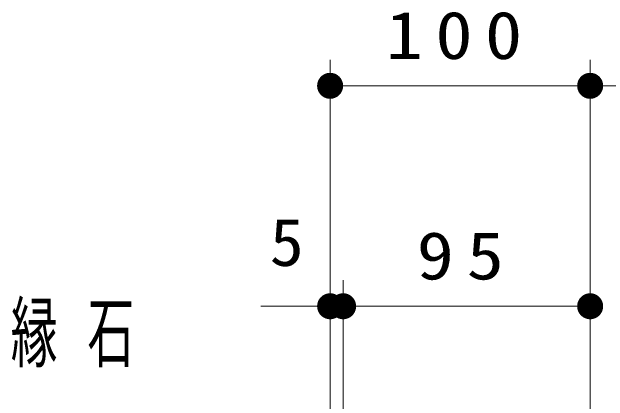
# Model space of a CAD drawing. Units: millimetres on the paper, with parts at other scales. Extents: x -537 to 0, y 0 to 257.
# Drawn here: x -89.93 to -67.01, y 137.07 to 152.03 of the extents above; entities that cross this region are included whole.
import ezdxf
from ezdxf.enums import TextEntityAlignment as Align

# ---------------------------------------------------------------- set-up
doc = ezdxf.new("R2010")
doc.units = ezdxf.units.MM
doc.layers.add('1_10', color=7, linetype='Continuous', lineweight=13)
doc.styles.add('ＭＳ ゴシック', font='')
doc.styles.get('ＭＳ ゴシック').set_extended_font_data('MS Gothic')

# ---------------------------------------------------------------- blocks, each defined once
blk = doc.blocks.new('filled_dot')
at = {"color": 0, "linetype": 'Continuous', "lineweight": -2, "const_width": 1.25}
blk.add_lwpolyline([(-0.625, 0, 1), (0.625, 0, 1)], format="xyb", close=True, dxfattribs=at)

msp = doc.modelspace()

# ---------------------------------------------------------------- linework, layer by layer
at = {"layer": '1_10'}
for p, q in [((-77.696, 128.655), (-77.696, 150.189)), ((-67.696, 119.154), (-67.696, 150.189)), ((-67.696, 119.154), (-67.696, 150.189)), ((-77.696, 149.189), (-67.696, 149.189)), ((-67.696, 149.189), (-47.696, 149.189)), ((-77.696, 125.654), (-77.696, 141.714)), ((-77.196, 128.655), (-77.196, 141.714)), ((-67.696, 119.154), (-67.696, 141.714)), ((-80.362, 140.714), (-74.196, 140.714)), ((-77.196, 140.714), (-67.696, 140.714))]:
    msp.add_line(p, q, dxfattribs=at)

# ---------------------------------------------------------------- block references
at = {"layer": '1_10', "xscale": 0.4, "yscale": 0.4}
for p in [(-77.696, 149.189), (-67.696, 149.189), (-77.196, 140.714), (-77.196, 140.714)]:
    msp.add_blockref('filled_dot', p, dxfattribs=at)
at = {"layer": '1_10', "xscale": 0.4, "yscale": 0.4, "rotation": 180}
for p in [(-67.696, 149.189), (-77.696, 140.714), (-67.696, 140.714)]:
    msp.add_blockref('filled_dot', p, dxfattribs=at)

# ---------------------------------------------------------------- texts
at = {"layer": '1_10', "style": 'ＭＳ ゴシック', "width": 1.05}
msp.add_text('5', height=1.833, dxfattribs=at).set_placement((-79.362, 141.714), align=Align.BOTTOM_CENTER)
at = {"layer": '1_10', "style": 'ＭＳ ゴシック'}
for s, insert, char_height, attachment_point in [('\\T1.33;\\W1.15;100', (-72.696, 150.189), 1.833, 8), ('\\T1.34;\\W1.15;95', (-72.446, 141.714), 1.833, 8), ('\\T1.64;\\W0.6;縁石', (-89.98, 139.588), 2.199, 4)]:
    msp.add_mtext(s, dxfattribs=dict(at, insert=insert, char_height=char_height, attachment_point=attachment_point))

doc.saveas('drawing.dxf')
